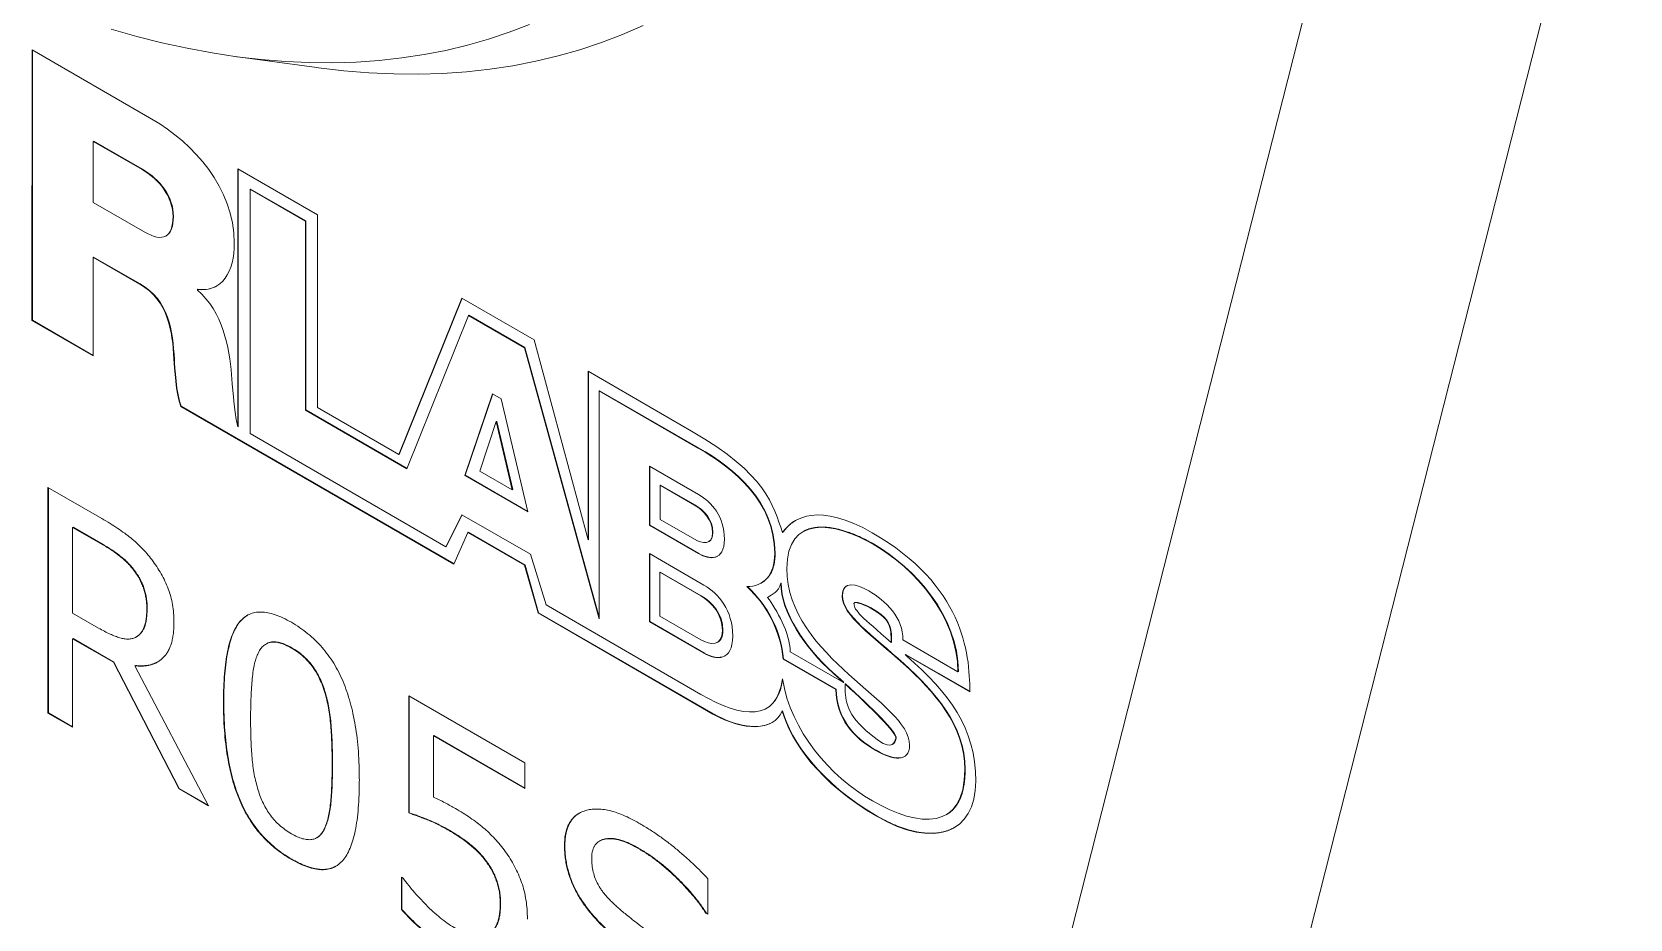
# Model space of a CAD drawing. Header units: inches. Extents: x 0.1 to 10.9, y 0 to 8.5.
# Drawn here: x 9.573 to 10.152, y 6.412 to 6.733 of the extents above; entities that cross this region are included whole.
import ezdxf

# ---------------------------------------------------------------- set-up
doc = ezdxf.new("R2010")
doc.units = ezdxf.units.IN
doc.header["$MEASUREMENT"] = 0

msp = doc.modelspace()

# ---------------------------------------------------------------- linework, layer by layer
at = {"color": 7, "linetype": 'Continuous', "lineweight": 0}
for p, q in [((9.86935, 6.09059), (10.06871, 6.87473)), ((10.15224, 6.86335), (9.95557, 6.0898)), ((9.5735, 6.62875), (9.57352, 6.72672)), ((9.57352, 6.72672), (9.61696, 6.70163)), ((9.57364, 6.62883), (9.57367, 6.72664)), ((9.64707, 6.72427), (9.67661, 6.72024)), ((9.59585, 6.69364), (9.59571, 6.69356)), ((9.59571, 6.69356), (9.59571, 6.67147)), ((9.61337, 6.68336), (9.59571, 6.69356)), ((9.61351, 6.68344), (9.59585, 6.69364)), ((9.64809, 6.68365), (9.64802, 6.59029)), ((9.67692, 6.667), (9.64809, 6.68365)), ((9.64823, 6.68357), (9.64816, 6.59037)), ((9.65253, 6.5878), (9.65255, 6.67622)), ((9.6527, 6.6763), (9.65255, 6.67622)), ((9.65255, 6.67622), (9.67253, 6.66468)), ((9.6527, 6.6763), (9.67267, 6.66476)), ((9.59571, 6.67147), (9.61432, 6.66072)), ((9.67253, 6.66468), (9.67252, 6.59626)), ((9.67267, 6.66476), (9.67253, 6.66468)), ((9.67267, 6.66476), (9.67266, 6.59634)), ((9.6769, 6.59719), (9.67692, 6.667)), ((9.62202, 6.65932), (9.62216, 6.6594)), ((9.5957, 6.65161), (9.59569, 6.61593)), ((9.59584, 6.65169), (9.5957, 6.65161)), ((9.61253, 6.64189), (9.5957, 6.65161)), ((9.61267, 6.64197), (9.59584, 6.65169)), ((9.63355, 6.64007), (9.63341, 6.63999)), ((9.63341, 6.63999), (9.63341, 6.63971)), ((9.72917, 6.63682), (9.70633, 6.5802)), ((9.72926, 6.63677), (9.70647, 6.58028)), ((9.75537, 6.62168), (9.72917, 6.63682)), ((9.57364, 6.62883), (9.5735, 6.62875)), ((9.59569, 6.61593), (9.5735, 6.62875)), ((9.59569, 6.6161), (9.57364, 6.62883)), ((9.70926, 6.57503), (9.73158, 6.63057)), ((9.73172, 6.63065), (9.73158, 6.63057)), ((9.73158, 6.63057), (9.75188, 6.61885)), ((9.73172, 6.63065), (9.75202, 6.61893)), ((9.77494, 6.54935), (9.75537, 6.62168)), ((9.75202, 6.61893), (9.75188, 6.61885)), ((9.75188, 6.61885), (9.7789, 6.5208)), ((9.75202, 6.61893), (9.7789, 6.52139)), ((9.62507, 6.61477), (9.62493, 6.61469)), ((9.77496, 6.61037), (9.77494, 6.54935)), ((9.81241, 6.58873), (9.77496, 6.61037)), ((9.7751, 6.61029), (9.77508, 6.54943)), ((9.62757, 6.59768), (9.62743, 6.5976)), ((9.72637, 6.54062), (9.62757, 6.59768)), ((9.74031, 6.60223), (9.73029, 6.57263)), ((9.74041, 6.60217), (9.73043, 6.57271)), ((9.74031, 6.60223), (9.74343, 6.60043)), ((9.74343, 6.60043), (9.75311, 6.55945)), ((9.7789, 6.5208), (9.77892, 6.60322)), ((9.77906, 6.60331), (9.77892, 6.60322)), ((9.77892, 6.60322), (9.81479, 6.58251)), ((9.77906, 6.60331), (9.81493, 6.58259)), ((9.72631, 6.54049), (9.62743, 6.5976)), ((9.67266, 6.59634), (9.67252, 6.59626)), ((9.67252, 6.59626), (9.70926, 6.57503)), ((9.67266, 6.59634), (9.70932, 6.57517)), ((9.70633, 6.5802), (9.6769, 6.59719)), ((9.74166, 6.59213), (9.73567, 6.57424)), ((9.7418, 6.59221), (9.74166, 6.59213)), ((9.74745, 6.56743), (9.74166, 6.59213)), ((9.74759, 6.56751), (9.7418, 6.59221)), ((9.64816, 6.59037), (9.64802, 6.59029)), ((9.72339, 6.54687), (9.65253, 6.5878)), ((9.70647, 6.58028), (9.70633, 6.5802)), ((9.79712, 6.57603), (9.8149, 6.56576)), ((9.79712, 6.55462), (9.79712, 6.57603)), ((9.79726, 6.5547), (9.79726, 6.57595)), ((9.73043, 6.57271), (9.73029, 6.57263)), ((9.75311, 6.55945), (9.73029, 6.57263)), ((9.75306, 6.55964), (9.73043, 6.57271)), ((9.73567, 6.57424), (9.74745, 6.56743)), ((9.80115, 6.56917), (9.80101, 6.56909)), ((9.80101, 6.56909), (9.80101, 6.55673)), ((9.81342, 6.56192), (9.80101, 6.56909)), ((9.81357, 6.562), (9.80115, 6.56917)), ((9.57928, 6.56833), (9.59879, 6.55706)), ((9.57928, 6.48667), (9.57928, 6.56833)), ((9.57943, 6.48675), (9.57943, 6.56824)), ((9.74759, 6.56751), (9.74745, 6.56743)), ((9.72922, 6.55842), (9.72339, 6.54687)), ((9.7293, 6.55837), (9.72353, 6.54695)), ((9.75399, 6.54411), (9.72922, 6.55842)), ((9.58838, 6.55394), (9.58824, 6.55386)), ((9.58824, 6.55386), (9.58824, 6.52285)), ((9.59919, 6.54753), (9.58824, 6.55386)), ((9.59933, 6.54762), (9.58838, 6.55394)), ((9.72631, 6.54049), (9.73136, 6.55201)), ((9.7315, 6.55209), (9.73136, 6.55201)), ((9.73136, 6.55201), (9.75193, 6.54013)), ((9.7315, 6.55209), (9.75207, 6.54021)), ((9.79726, 6.5547), (9.79712, 6.55462)), ((9.8149, 6.54435), (9.79712, 6.55462)), ((9.81504, 6.54443), (9.79726, 6.5547)), ((9.80101, 6.55673), (9.81342, 6.54956)), ((9.84549, 6.55208), (9.84535, 6.552)), ((9.85286, 6.55238), (9.85268, 6.55227)), ((9.72353, 6.54695), (9.72339, 6.54687)), ((9.77508, 6.54943), (9.77494, 6.54935)), ((9.81861, 6.54872), (9.81876, 6.5488)), ((9.75207, 6.54021), (9.75193, 6.54013)), ((9.75193, 6.54013), (9.75677, 6.52289)), ((9.75207, 6.54021), (9.75691, 6.52297)), ((9.75969, 6.52578), (9.75399, 6.54411)), ((9.79711, 6.54438), (9.81686, 6.53297)), ((9.79711, 6.54438), (9.79711, 6.5197)), ((9.79726, 6.5443), (9.79725, 6.51978)), ((9.61067, 6.53819), (9.61053, 6.53811)), ((9.80104, 6.53768), (9.8009, 6.53759)), ((9.8009, 6.53759), (9.8009, 6.52171)), ((9.81573, 6.52903), (9.8009, 6.53759)), ((9.81587, 6.52911), (9.80104, 6.53768)), ((9.83758, 6.53372), (9.83772, 6.5338)), ((9.84482, 6.53372), (9.84468, 6.53364)), ((9.58824, 6.52285), (9.59765, 6.51741)), ((9.61523, 6.52469), (9.61509, 6.52461)), ((9.75691, 6.52297), (9.75677, 6.52289)), ((9.75677, 6.52289), (9.82013, 6.48629)), ((9.75691, 6.52297), (9.82027, 6.48637)), ((9.81573, 6.49341), (9.75969, 6.52578)), ((9.87147, 6.52663), (9.87133, 6.52655)), ((9.79725, 6.51978), (9.79711, 6.5197)), ((9.81686, 6.50829), (9.79711, 6.5197)), ((9.817, 6.50837), (9.79725, 6.51978)), ((9.8009, 6.52171), (9.81573, 6.51315)), ((9.58838, 6.51363), (9.58824, 6.51355)), ((9.58824, 6.51355), (9.58824, 6.4815)), ((9.603, 6.50502), (9.58824, 6.51355)), ((9.60315, 6.5051), (9.58838, 6.51363)), ((9.61109, 6.51411), (9.61095, 6.51403)), ((9.65847, 6.51176), (9.65832, 6.51168)), ((9.82178, 6.51224), (9.82192, 6.51232)), ((9.88483, 6.51231), (9.88469, 6.51223)), ((9.90885, 6.50162), (9.88887, 6.51316)), ((9.60315, 6.5051), (9.603, 6.50502)), ((9.62684, 6.45938), (9.60315, 6.5051)), ((9.66759, 6.51028), (9.66745, 6.51019)), ((9.84564, 6.5063), (9.8455, 6.50622)), ((9.8455, 6.50622), (9.8646, 6.49519)), ((9.84564, 6.5063), (9.86474, 6.49527)), ((9.86743, 6.49766), (9.8481, 6.50882)), ((9.8899, 6.50788), (9.88976, 6.5078)), ((9.88976, 6.5078), (9.91313, 6.49439)), ((9.8899, 6.50788), (9.91313, 6.49456)), ((9.6267, 6.4593), (9.603, 6.50502)), ((9.61095, 6.50386), (9.61081, 6.50378)), ((9.61081, 6.50378), (9.63746, 6.45308)), ((9.90899, 6.5017), (9.90885, 6.50162)), ((9.67948, 6.49487), (9.67934, 6.49479)), ((9.86474, 6.49527), (9.8646, 6.49519)), ((9.86757, 6.49774), (9.86743, 6.49766)), ((9.86809, 6.49726), (9.86795, 6.49718)), ((9.64298, 6.49084), (9.64283, 6.49076)), ((9.70996, 6.49288), (9.75203, 6.4686)), ((9.70996, 6.45051), (9.70996, 6.49288)), ((9.71011, 6.45059), (9.71011, 6.4928)), ((9.83953, 6.48841), (9.8397, 6.48851)), ((9.57943, 6.48675), (9.57928, 6.48667)), ((9.58824, 6.4815), (9.57928, 6.48667)), ((9.58824, 6.48167), (9.57943, 6.48675)), ((9.82027, 6.48637), (9.82013, 6.48629)), ((9.84534, 6.48742), (9.8452, 6.48734)), ((9.71906, 6.4785), (9.71892, 6.47842)), ((9.71892, 6.47842), (9.71892, 6.45627)), ((9.75203, 6.4593), (9.71892, 6.47842)), ((9.75203, 6.45946), (9.71906, 6.4785)), ((9.88501, 6.47526), (9.88515, 6.47534)), ((9.75203, 6.4686), (9.75203, 6.4593)), ((9.62684, 6.45938), (9.6267, 6.4593)), ((9.63746, 6.45308), (9.6267, 6.4593)), ((9.63734, 6.45332), (9.62684, 6.45938)), ((9.71011, 6.45059), (9.70996, 6.45051)), ((9.90456, 6.44986), (9.90474, 6.44996)), ((9.67662, 6.44151), (9.67676, 6.4416)), ((9.67952, 6.44484), (9.67938, 6.44476)), ((9.72471, 6.44423), (9.72457, 6.44415)), ((9.7665, 6.43879), (9.76635, 6.43871)), ((9.77917, 6.4404), (9.77899, 6.44029)), ((9.79331, 6.4377), (9.79316, 6.43762)), ((9.66759, 6.43379), (9.66745, 6.43371)), ((9.73851, 6.43243), (9.73837, 6.43235)), ((9.70728, 6.42725), (9.70794, 6.42687)), ((9.70728, 6.41554), (9.70728, 6.42725)), ((9.70742, 6.41562), (9.70742, 6.42717)), ((9.81827, 6.42671), (9.81827, 6.41382)), ((9.70742, 6.41562), (9.70728, 6.41554)), ((9.74322, 6.41781), (9.74308, 6.41773)), ((9.81774, 6.41429), (9.8176, 6.41421)), ((9.81827, 6.41382), (9.8176, 6.41421)), ((9.81827, 6.41399), (9.81774, 6.41429))]:
    msp.add_line(p, q, dxfattribs=at)
at = {"color": 7, "linetype": 'Continuous', "lineweight": 0, "flags": 128}
for points in [[(9.60218, 6.73414), (9.61142, 6.73152), (9.62059, 6.72921), (9.6297, 6.72722), (9.63873, 6.72554), (9.64767, 6.72419), (9.65652, 6.72316), (9.66528, 6.72245), (9.67394, 6.72206), (9.68249, 6.72199), (9.69093, 6.72225), (9.69925, 6.72282), (9.70744, 6.72372), (9.7155, 6.72494), (9.72343, 6.72648), (9.73121, 6.72834), (9.73885, 6.73052), (9.74634, 6.73301), (9.75367, 6.73582)], [(9.79479, 6.73548), (9.78735, 6.73224), (9.77973, 6.72932), (9.77196, 6.72673), (9.76402, 6.72447), (9.75593, 6.72254), (9.7477, 6.72094), (9.73932, 6.71967), (9.73081, 6.71874), (9.72217, 6.71814), (9.71341, 6.71787), (9.70452, 6.71794), (9.69553, 6.71835), (9.68643, 6.71909), (9.67723, 6.72016), (9.67661, 6.72024)]]:
    msp.add_lwpolyline(points, dxfattribs=at)
at = {"color": 7, "linetype": 'Continuous', "lineweight": 0}
for points in [[(9.61696, 6.70163), (9.63199, 6.69295), (9.64679, 6.67658), (9.64678, 6.65683)], [(9.62458, 6.66631), (9.62459, 6.67358), (9.61958, 6.67977), (9.61337, 6.68336)], [(9.62473, 6.66639), (9.62473, 6.67367), (9.61972, 6.67985), (9.61351, 6.68344)], [(9.61432, 6.66072), (9.621, 6.65686), (9.62458, 6.6589), (9.62458, 6.66631)], [(9.62216, 6.6594), (9.62385, 6.66038), (9.62473, 6.66273), (9.62473, 6.66639)], [(9.64678, 6.65683), (9.64678, 6.64626), (9.64236, 6.6388), (9.63341, 6.63999)], [(9.62493, 6.61469), (9.62434, 6.62492), (9.62291, 6.6359), (9.61253, 6.64189)], [(9.62507, 6.61477), (9.62448, 6.625), (9.62305, 6.63598), (9.61267, 6.64197)], [(9.63341, 6.63971), (9.64248, 6.632), (9.6451, 6.61882), (9.64582, 6.60908)], [(9.64039, 6.64119), (9.63852, 6.64013), (9.63624, 6.63971), (9.63355, 6.64007)], [(9.62743, 6.5976), (9.62553, 6.602), (9.62517, 6.61181), (9.62493, 6.61469)], [(9.62757, 6.59768), (9.62567, 6.60208), (9.62531, 6.61189), (9.62507, 6.61477)], [(9.64582, 6.60908), (9.64607, 6.60587), (9.64653, 6.59686), (9.64802, 6.59029)], [(9.84535, 6.552), (9.84178, 6.56192), (9.83967, 6.57299), (9.81241, 6.58873)], [(9.81479, 6.58251), (9.828, 6.57512), (9.8425, 6.5628), (9.84249, 6.5444)], [(9.81493, 6.58259), (9.82814, 6.57521), (9.84264, 6.56288), (9.84263, 6.54448)], [(9.8149, 6.56576), (9.81972, 6.56298), (9.82429, 6.55768), (9.82428, 6.54956)], [(9.87783, 6.55188), (9.85867, 6.56295), (9.84917, 6.55765), (9.84535, 6.552)], [(9.81997, 6.55191), (9.81997, 6.5566), (9.81679, 6.55998), (9.81342, 6.56192)], [(9.82011, 6.55199), (9.82011, 6.55668), (9.81693, 6.56006), (9.81357, 6.562)], [(9.84688, 6.53902), (9.84689, 6.55828), (9.86375, 6.55607), (9.87814, 6.54776)], [(9.81342, 6.54956), (9.81618, 6.54796), (9.81997, 6.54731), (9.81997, 6.55191)], [(9.81876, 6.5488), (9.81957, 6.54927), (9.82011, 6.55026), (9.82011, 6.55199)], [(9.91313, 6.49439), (9.91313, 6.50864), (9.91071, 6.53288), (9.87783, 6.55188)], [(9.82428, 6.54956), (9.82428, 6.54159), (9.81885, 6.54206), (9.8149, 6.54435)], [(9.87814, 6.54776), (9.89339, 6.53895), (9.90875, 6.52156), (9.90885, 6.50162)], [(9.87828, 6.54784), (9.89353, 6.53904), (9.90889, 6.52165), (9.90899, 6.5017)], [(9.82192, 6.54349), (9.81998, 6.54242), (9.81727, 6.54314), (9.81504, 6.54443)], [(9.84249, 6.5444), (9.84249, 6.53649), (9.83841, 6.53243), (9.83239, 6.53244)], [(9.86932, 6.50061), (9.85837, 6.51052), (9.84688, 6.52284), (9.84688, 6.53902)], [(9.87652, 6.53091), (9.87223, 6.53339), (9.86686, 6.53476), (9.86686, 6.52896)], [(9.82355, 6.51651), (9.82355, 6.52253), (9.81975, 6.52671), (9.81573, 6.52903)], [(9.82369, 6.51659), (9.8237, 6.52262), (9.81989, 6.52679), (9.81587, 6.52911)], [(9.81686, 6.53297), (9.82221, 6.52988), (9.82728, 6.52389), (9.82728, 6.51452)], [(9.83239, 6.53244), (9.83994, 6.52557), (9.84481, 6.51559), (9.8455, 6.50622)], [(9.83262, 6.53245), (9.84012, 6.52557), (9.84496, 6.51564), (9.84564, 6.5063)], [(9.83993, 6.52847), (9.84151, 6.52969), (9.84389, 6.53045), (9.84468, 6.53364)], [(9.8481, 6.50882), (9.84811, 6.51552), (9.8431, 6.5242), (9.83993, 6.52847)], [(9.84468, 6.53364), (9.84468, 6.52329), (9.85312, 6.51049), (9.86367, 6.50105)], [(9.84482, 6.53372), (9.84482, 6.52337), (9.85326, 6.51057), (9.86381, 6.50113)], [(9.86686, 6.52896), (9.86686, 6.52217), (9.87792, 6.51454), (9.88909, 6.50451)], [(9.86851, 6.53265), (9.86758, 6.53208), (9.867, 6.53095), (9.867, 6.52904)], [(9.867, 6.52904), (9.867, 6.52225), (9.87806, 6.51463), (9.88923, 6.50459)], [(9.88887, 6.51316), (9.8892, 6.521), (9.88265, 6.52737), (9.87652, 6.53091)], [(9.87118, 6.52628), (9.87118, 6.52744), (9.87582, 6.52553), (9.87804, 6.52418)], [(9.88469, 6.51223), (9.87405, 6.52146), (9.87118, 6.52366), (9.87118, 6.52628)], [(9.87147, 6.52663), (9.8723, 6.52711), (9.8762, 6.52547), (9.87818, 6.52426)], [(9.87804, 6.52418), (9.88261, 6.52138), (9.88404, 6.51947), (9.88449, 6.51602)], [(9.87818, 6.52426), (9.88275, 6.52146), (9.88418, 6.51955), (9.88463, 6.51611)], [(9.81573, 6.51315), (9.81902, 6.51124), (9.82355, 6.5106), (9.82355, 6.51651)], [(9.82728, 6.51452), (9.82728, 6.50534), (9.82125, 6.50575), (9.81686, 6.50829)], [(9.82192, 6.51232), (9.82298, 6.51294), (9.82369, 6.51425), (9.82369, 6.51659)], [(9.88449, 6.51602), (9.88467, 6.51466), (9.88469, 6.51387), (9.88469, 6.51223)], [(9.88463, 6.51611), (9.88481, 6.51474), (9.88483, 6.51395), (9.88483, 6.51231)], [(9.82452, 6.50739), (9.82239, 6.50621), (9.81944, 6.50696), (9.817, 6.50837)], [(9.89034, 6.50728), (9.89014, 6.50746), (9.88996, 6.50762), (9.88976, 6.5078)], [(9.91529, 6.46201), (9.9153, 6.48135), (9.90567, 6.49377), (9.89034, 6.50728)], [(9.86367, 6.50105), (9.8649, 6.49994), (9.86616, 6.49881), (9.86743, 6.49766)], [(9.86381, 6.50113), (9.86505, 6.50002), (9.8663, 6.49889), (9.86757, 6.49774)], [(9.89133, 6.47505), (9.89134, 6.48283), (9.88038, 6.49064), (9.86932, 6.50061)], [(9.88909, 6.50451), (9.90015, 6.49454), (9.91131, 6.48216), (9.91131, 6.46623)], [(9.88923, 6.50459), (9.90029, 6.49462), (9.91146, 6.48224), (9.91145, 6.46631)], [(9.84527, 6.4991), (9.84323, 6.48342), (9.83075, 6.48473), (9.81573, 6.49341)], [(9.84534, 6.49867), (9.84457, 6.49343), (9.84257, 6.49017), (9.83968, 6.4885)], [(9.8779, 6.45487), (9.86232, 6.46387), (9.84836, 6.48006), (9.84527, 6.4991)], [(9.8646, 6.49519), (9.86502, 6.48457), (9.8706, 6.47801), (9.87909, 6.47311)], [(9.86474, 6.49527), (9.86516, 6.48465), (9.87075, 6.47809), (9.87923, 6.47319)], [(9.87551, 6.4804), (9.86804, 6.48707), (9.86795, 6.49188), (9.86795, 6.49718)], [(9.86795, 6.49718), (9.87735, 6.48862), (9.88681, 6.47943), (9.88631, 6.47744)], [(9.86809, 6.49726), (9.87749, 6.4887), (9.88695, 6.47951), (9.88645, 6.47752)], [(9.82013, 6.48629), (9.83144, 6.47999), (9.84198, 6.48008), (9.8452, 6.48734)], [(9.82027, 6.48637), (9.8287, 6.48168), (9.8367, 6.48053), (9.84156, 6.48326)], [(9.8452, 6.48734), (9.84824, 6.47647), (9.85885, 6.46118), (9.87943, 6.4493)], [(9.84534, 6.48742), (9.84838, 6.47655), (9.85899, 6.46127), (9.87957, 6.44938)], [(9.88631, 6.47744), (9.88538, 6.47365), (9.88264, 6.47403), (9.87551, 6.4804)], [(9.88645, 6.47752), (9.88619, 6.47644), (9.88577, 6.4757), (9.88515, 6.47534)], [(9.87909, 6.47311), (9.8851, 6.46963), (9.89133, 6.46851), (9.89133, 6.47505)], [(9.87923, 6.47319), (9.88318, 6.47091), (9.88723, 6.46964), (9.88954, 6.47089)], [(9.91131, 6.46623), (9.9113, 6.44388), (9.89476, 6.44513), (9.8779, 6.45487)], [(9.87943, 6.4493), (9.9, 6.43741), (9.91529, 6.44301), (9.91529, 6.46201)]]:
    msp.add_open_spline(points, degree=3, dxfattribs=at)
for points, knots in [([(9.59879, 6.55706), (9.5998, 6.55647), (9.60173, 6.55533), (9.6045, 6.55356), (9.607, 6.55181), (9.60927, 6.55009), (9.61135, 6.5483), (9.61332, 6.54641), (9.61517, 6.54438), (9.61632, 6.54292), (9.61689, 6.54219)], [0, 0, 0, 0, 0.161052, 0.308885, 0.442335, 0.563177, 0.676001, 0.785387, 0.893479, 1, 1, 1, 1]), ([(9.85009, 6.55638), (9.85004, 6.55634), (9.84987, 6.55625), (9.8496, 6.55608), (9.84928, 6.55587), (9.84897, 6.55566), (9.84867, 6.55544), (9.84836, 6.5552), (9.84805, 6.55494), (9.84774, 6.55467), (9.84743, 6.55439), (9.84714, 6.5541), (9.84686, 6.55381), (9.8466, 6.55352), (9.84635, 6.55323), (9.84612, 6.55295), (9.8459, 6.55266), (9.84569, 6.55238), (9.84556, 6.55218), (9.84549, 6.55208)], [0, 0, 0, 0, 0.030623, 0.092898, 0.154364, 0.215021, 0.274866, 0.333894, 0.401722, 0.468424, 0.533989, 0.598405, 0.661659, 0.723735, 0.781172, 0.837533, 0.892803, 0.946964, 1, 1, 1, 1]), ([(9.85284, 6.55236), (9.85288, 6.55239), (9.85302, 6.55247), (9.85326, 6.5526), (9.85358, 6.55275), (9.85389, 6.5529), (9.85422, 6.55303), (9.85455, 6.55316), (9.85488, 6.55328), (9.85522, 6.55338), (9.85559, 6.55348), (9.85598, 6.55358), (9.8564, 6.55367), (9.85683, 6.55375), (9.85726, 6.55382), (9.85772, 6.55387), (9.85818, 6.55391), (9.85865, 6.55394), (9.85912, 6.55396), (9.8596, 6.55396), (9.86009, 6.55396), (9.8606, 6.55394), (9.86113, 6.5539), (9.86168, 6.55385), (9.86224, 6.55379), (9.86281, 6.55372), (9.86343, 6.55362), (9.86411, 6.55349), (9.86485, 6.55334), (9.86559, 6.55317), (9.86635, 6.55297), (9.8671, 6.55276), (9.86787, 6.55253), (9.86867, 6.55227), (9.86953, 6.55197), (9.87043, 6.55164), (9.87133, 6.55128), (9.87224, 6.5509), (9.87314, 6.5505), (9.87403, 6.55008), (9.8749, 6.54966), (9.87575, 6.54923), (9.8766, 6.54879), (9.87744, 6.54833), (9.878, 6.548), (9.87828, 6.54784)], [0, 0, 0, 0, 0.006136, 0.021536, 0.036957, 0.0524, 0.067868, 0.083365, 0.098892, 0.11445, 0.130042, 0.148464, 0.166937, 0.185463, 0.204042, 0.223362, 0.242742, 0.262183, 0.281683, 0.301244, 0.320865, 0.340544, 0.362256, 0.384036, 0.40588, 0.427785, 0.449749, 0.477843, 0.506017, 0.534262, 0.56257, 0.590928, 0.619327, 0.647754, 0.680938, 0.714123, 0.747289, 0.780414, 0.813475, 0.846448, 0.877437, 0.908307, 0.939038, 0.969609, 1, 1, 1, 1]), ([(9.61053, 6.53811), (9.61018, 6.53857), (9.60947, 6.5395), (9.6083, 6.54078), (9.60705, 6.54201), (9.60569, 6.54315), (9.60424, 6.54429), (9.60266, 6.54538), (9.60096, 6.5465), (9.59979, 6.54718), (9.59919, 6.54753)], [0, 0, 0, 0, 0.105432, 0.212693, 0.325664, 0.442822, 0.566916, 0.701779, 0.845697, 1, 1, 1, 1]), ([(9.61067, 6.53819), (9.61032, 6.53865), (9.60961, 6.53958), (9.60845, 6.54086), (9.60719, 6.54209), (9.60583, 6.54323), (9.60438, 6.54438), (9.6028, 6.54546), (9.60111, 6.54658), (9.59993, 6.54726), (9.59933, 6.54762)], [0, 0, 0, 0, 0.105432, 0.212693, 0.325664, 0.442822, 0.566916, 0.701779, 0.845697, 1, 1, 1, 1]), ([(9.61689, 6.54219), (9.6175, 6.54135), (9.6187, 6.53971), (9.62029, 6.53708), (9.62168, 6.53441), (9.62286, 6.53165), (9.62383, 6.52878), (9.62446, 6.5258), (9.62488, 6.52267), (9.62491, 6.52064), (9.62493, 6.51957)], [0, 0, 0, 0, 0.12046, 0.237385, 0.353493, 0.469003, 0.587858, 0.714821, 0.851378, 1, 1, 1, 1]), ([(9.84263, 6.54448), (9.84263, 6.54437), (9.84263, 6.54415), (9.84262, 6.54382), (9.84261, 6.5435), (9.84259, 6.54318), (9.84257, 6.54287), (9.84255, 6.54256), (9.84252, 6.54225), (9.84248, 6.54193), (9.84243, 6.5416), (9.84238, 6.54129), (9.84233, 6.54097), (9.84227, 6.54067), (9.8422, 6.54037), (9.84213, 6.54007), (9.84205, 6.53978), (9.84197, 6.5395), (9.84188, 6.53922), (9.84179, 6.53895), (9.8417, 6.53869), (9.8416, 6.53843), (9.84149, 6.53818), (9.84138, 6.53793), (9.84127, 6.53768), (9.84115, 6.53744), (9.84102, 6.53721), (9.84089, 6.53698), (9.84076, 6.53676), (9.84062, 6.53655), (9.84048, 6.53634), (9.84033, 6.53614), (9.84018, 6.53594), (9.84002, 6.53574), (9.83986, 6.53555), (9.83969, 6.53537), (9.83952, 6.53519), (9.83935, 6.53502), (9.83917, 6.53485), (9.83899, 6.53469), (9.8388, 6.53454), (9.83861, 6.53439), (9.83841, 6.53424), (9.83821, 6.53411), (9.83801, 6.53398), (9.83785, 6.53387), (9.83775, 6.53382), (9.83772, 6.5338)], [0, 0, 0, 0, 0.022084, 0.044056, 0.06592, 0.087681, 0.109342, 0.130909, 0.152386, 0.175911, 0.199338, 0.222672, 0.245918, 0.269082, 0.29217, 0.315185, 0.338134, 0.361022, 0.383853, 0.406225, 0.428552, 0.450838, 0.473086, 0.495706, 0.518295, 0.540858, 0.5634, 0.585924, 0.608032, 0.63013, 0.652221, 0.674309, 0.696848, 0.71939, 0.741939, 0.764497, 0.787068, 0.809654, 0.832258, 0.854834, 0.877434, 0.900059, 0.922712, 0.945396, 0.967706, 0.99005, 1, 1, 1, 1]), ([(9.61509, 6.52461), (9.61507, 6.52519), (9.61504, 6.52633), (9.61485, 6.52806), (9.61451, 6.52979), (9.61406, 6.53148), (9.61343, 6.53317), (9.61264, 6.53485), (9.61167, 6.53652), (9.61091, 6.53757), (9.61053, 6.53811)], [0, 0, 0, 0, 0.135671, 0.266034, 0.388829, 0.508987, 0.626837, 0.746505, 0.87036, 1, 1, 1, 1]), ([(9.61523, 6.52469), (9.61521, 6.52527), (9.61519, 6.52641), (9.615, 6.52814), (9.61465, 6.52987), (9.6142, 6.53156), (9.61357, 6.53325), (9.61278, 6.53493), (9.61181, 6.5366), (9.61106, 6.53765), (9.61067, 6.53819)], [0, 0, 0, 0, 0.135671, 0.266034, 0.388829, 0.508987, 0.626837, 0.746505, 0.87036, 1, 1, 1, 1]), ([(9.61095, 6.51403), (9.61129, 6.51423), (9.61196, 6.51462), (9.61279, 6.51545), (9.61352, 6.51641), (9.6141, 6.51756), (9.61455, 6.51892), (9.61487, 6.52056), (9.61504, 6.52248), (9.61507, 6.52388), (9.61509, 6.52461)], [0, 0, 0, 0, 0.117034, 0.230355, 0.342686, 0.45476, 0.572663, 0.702231, 0.844647, 1, 1, 1, 1]), ([(9.61109, 6.51411), (9.61143, 6.51431), (9.6121, 6.5147), (9.61294, 6.51553), (9.61366, 6.51649), (9.61424, 6.51764), (9.61469, 6.51901), (9.61501, 6.52064), (9.61518, 6.52257), (9.61521, 6.52396), (9.61523, 6.52469)], [0, 0, 0, 0, 0.117034, 0.230355, 0.342686, 0.45476, 0.572663, 0.702231, 0.844647, 1, 1, 1, 1]), ([(9.64283, 6.49076), (9.64285, 6.49252), (9.64289, 6.49593), (9.64317, 6.50073), (9.64362, 6.50507), (9.64427, 6.50893), (9.64511, 6.51234), (9.64612, 6.5153), (9.64733, 6.51777), (9.64874, 6.51979), (9.65034, 6.52135), (9.65216, 6.52246), (9.6542, 6.52309), (9.65645, 6.5233), (9.65891, 6.52304), (9.66157, 6.52229), (9.66444, 6.52115), (9.66643, 6.52006), (9.66745, 6.5195)], [0, 0, 0, 0, 0.0906329, 0.1753653, 0.2541102, 0.3274215, 0.3955561, 0.458874, 0.5179348, 0.5729694, 0.6252988, 0.6761318, 0.7265934, 0.7771871, 0.8289458, 0.8827905, 0.9396207, 1, 1, 1, 1]), ([(9.59765, 6.51741), (9.59836, 6.51702), (9.59974, 6.51625), (9.60174, 6.51524), (9.6036, 6.51448), (9.60533, 6.51383), (9.60693, 6.51349), (9.60841, 6.51337), (9.60975, 6.51356), (9.61055, 6.51387), (9.61095, 6.51403)], [0, 0, 0, 0, 0.151332, 0.29307, 0.424794, 0.548705, 0.665672, 0.779017, 0.88959, 1, 1, 1, 1]), ([(9.62493, 6.51957), (9.62492, 6.51885), (9.62491, 6.51744), (9.62472, 6.51545), (9.62443, 6.51362), (9.62402, 6.51193), (9.62349, 6.51042), (9.62285, 6.50904), (9.62207, 6.50786), (9.62119, 6.50682), (9.62021, 6.50592), (9.61912, 6.50519), (9.61797, 6.50458), (9.6167, 6.50413), (9.61536, 6.50382), (9.61392, 6.50367), (9.61241, 6.50362), (9.61135, 6.50372), (9.61081, 6.50378)], [0, 0, 0, 0, 0.070383, 0.137949, 0.203489, 0.266812, 0.32894, 0.389635, 0.449566, 0.509405, 0.568823, 0.628206, 0.68792, 0.74831, 0.809318, 0.871253, 0.934651, 1, 1, 1, 1]), ([(9.64298, 6.49084), (9.64299, 6.49261), (9.64303, 6.49601), (9.64331, 6.50081), (9.64376, 6.50515), (9.64442, 6.50901), (9.64525, 6.51242), (9.64626, 6.51538), (9.64747, 6.51786), (9.64888, 6.51987), (9.65027, 6.52123), (9.65122, 6.52186), (9.65158, 6.52207)], [0, 0, 0, 0, 0.0906329, 0.1753653, 0.2541102, 0.3274215, 0.3955561, 0.458874, 0.5179348, 0.5729694, 0.6252988, 0.6552671, 0.6552671, 0.6552671, 0.6552671]), ([(9.66745, 6.5195), (9.66848, 6.51887), (9.67048, 6.51766), (9.67338, 6.51548), (9.67607, 6.51309), (9.67855, 6.5105), (9.68079, 6.50769), (9.68283, 6.50467), (9.68465, 6.50143), (9.68623, 6.49799), (9.68762, 6.49433), (9.68882, 6.49044), (9.68982, 6.48633), (9.69065, 6.48199), (9.69129, 6.47742), (9.69175, 6.47262), (9.692, 6.46758), (9.69204, 6.46419), (9.69206, 6.46244)], [0, 0, 0, 0, 0.061036, 0.1185111, 0.1731258, 0.2253349, 0.2761557, 0.3266573, 0.3779752, 0.4308974, 0.4863703, 0.5456757, 0.6087552, 0.6767412, 0.7493172, 0.8273776, 0.9108638, 1, 1, 1, 1]), ([(9.66745, 6.51019), (9.66674, 6.51058), (9.66537, 6.51133), (9.66342, 6.51205), (9.66165, 6.51239), (9.66007, 6.51236), (9.65866, 6.51194), (9.65744, 6.51112), (9.65633, 6.51), (9.65577, 6.50899), (9.65548, 6.50846)], [0, 0, 0, 0, 0.141373, 0.271633, 0.394112, 0.510434, 0.625792, 0.743398, 0.867888, 1, 1, 1, 1]), ([(9.66759, 6.51028), (9.66688, 6.51066), (9.66552, 6.51141), (9.66356, 6.51213), (9.6618, 6.51247), (9.66021, 6.51244), (9.65914, 6.51212), (9.65859, 6.51183), (9.65847, 6.51176)], [0, 0, 0, 0, 0.1413728, 0.2716333, 0.3941116, 0.5104341, 0.6257923, 0.6609722, 0.6609722, 0.6609722, 0.6609722]), ([(9.61901, 6.50516), (9.61894, 6.50511), (9.61877, 6.50502), (9.6185, 6.50488), (9.6182, 6.50473), (9.61789, 6.5046), (9.61757, 6.50448), (9.61725, 6.50436), (9.61692, 6.50426), (9.61659, 6.50417), (9.61625, 6.50408), (9.61591, 6.50401), (9.61554, 6.50394), (9.61515, 6.50388), (9.61474, 6.50383), (9.61432, 6.50379), (9.61389, 6.50376), (9.61347, 6.50374), (9.61301, 6.50373), (9.61252, 6.50373), (9.612, 6.50376), (9.61148, 6.50381), (9.61112, 6.50384), (9.61095, 6.50386)], [0, 0, 0, 0, 0.031873, 0.074154, 0.116429, 0.158703, 0.201845, 0.244993, 0.288145, 0.331298, 0.374446, 0.41759, 0.460728, 0.511051, 0.561379, 0.611717, 0.662065, 0.712412, 0.762746, 0.822048, 0.881346, 0.940664, 1, 1, 1, 1]), ([(9.65548, 6.50846), (9.65522, 6.50789), (9.65467, 6.50667), (9.65407, 6.50449), (9.65359, 6.50195), (9.65324, 6.49905), (9.653, 6.49585), (9.65282, 6.49245), (9.65271, 6.48884), (9.65269, 6.48635), (9.65268, 6.48508)], [0, 0, 0, 0, 0.092933, 0.195519, 0.309146, 0.433137, 0.565429, 0.704474, 0.849092, 1, 1, 1, 1]), ([(9.67934, 6.49479), (9.67905, 6.49563), (9.67848, 6.49725), (9.67744, 6.49963), (9.6762, 6.50181), (9.67483, 6.50384), (9.67327, 6.50569), (9.67151, 6.50738), (9.66955, 6.50892), (9.66817, 6.50976), (9.66745, 6.51019)], [0, 0, 0, 0, 0.130234, 0.253324, 0.370505, 0.485287, 0.600872, 0.723431, 0.855641, 1, 1, 1, 1]), ([(9.67948, 6.49487), (9.67919, 6.49571), (9.67862, 6.49734), (9.67758, 6.49971), (9.67634, 6.50189), (9.67497, 6.50392), (9.67341, 6.50577), (9.67165, 6.50746), (9.66969, 6.509), (9.66831, 6.50984), (9.66759, 6.51028)], [0, 0, 0, 0, 0.130234, 0.253324, 0.370505, 0.485287, 0.600872, 0.723431, 0.855641, 1, 1, 1, 1]), ([(9.68222, 6.46812), (9.68221, 6.46948), (9.68219, 6.4721), (9.68208, 6.47594), (9.6819, 6.47954), (9.68164, 6.48293), (9.6813, 6.48612), (9.68079, 6.48914), (9.68018, 6.49201), (9.67961, 6.49388), (9.67934, 6.49479)], [0, 0, 0, 0, 0.1596511, 0.3085656, 0.4461934, 0.5739691, 0.6921584, 0.8020565, 0.9040987, 1, 1, 1, 1]), ([(9.68236, 6.46821), (9.68235, 6.46956), (9.68233, 6.47218), (9.68222, 6.47602), (9.68205, 6.47963), (9.68178, 6.48301), (9.68144, 6.4862), (9.68093, 6.48923), (9.68032, 6.49209), (9.67975, 6.49396), (9.67948, 6.49487)], [0, 0, 0, 0, 0.1596511, 0.3085656, 0.4461934, 0.5739691, 0.6921584, 0.8020565, 0.9040987, 1, 1, 1, 1]), ([(9.66745, 6.43371), (9.66642, 6.43433), (9.66441, 6.43554), (9.66152, 6.43773), (9.65883, 6.44009), (9.65637, 6.44267), (9.6541, 6.44545), (9.65208, 6.44845), (9.65025, 6.45165), (9.64867, 6.45508), (9.64728, 6.45871), (9.64607, 6.46258), (9.64508, 6.46669), (9.64426, 6.47104), (9.64361, 6.47564), (9.64315, 6.48048), (9.64289, 6.48556), (9.64285, 6.48899), (9.64283, 6.49076)], [0, 0, 0, 0, 0.060973, 0.118388, 0.172874, 0.22467, 0.275401, 0.32568, 0.376549, 0.428972, 0.484148, 0.542887, 0.606162, 0.674011, 0.747103, 0.82563, 0.909854, 1, 1, 1, 1]), ([(9.66759, 6.43379), (9.66656, 6.43441), (9.66455, 6.43562), (9.66166, 6.43781), (9.65897, 6.44017), (9.65651, 6.44275), (9.65425, 6.44553), (9.65222, 6.44853), (9.65039, 6.45174), (9.64881, 6.45516), (9.64742, 6.45879), (9.64621, 6.46266), (9.64522, 6.46677), (9.6444, 6.47112), (9.64375, 6.47572), (9.64329, 6.48056), (9.64303, 6.48564), (9.643, 6.48907), (9.64298, 6.49084)], [0, 0, 0, 0, 0.060973, 0.118388, 0.172874, 0.22467, 0.275401, 0.32568, 0.376549, 0.428972, 0.484148, 0.542887, 0.606162, 0.674011, 0.747103, 0.82563, 0.909854, 1, 1, 1, 1]), ([(9.65268, 6.48508), (9.65268, 6.4837), (9.65269, 6.48107), (9.65279, 6.47725), (9.65296, 6.47373), (9.65317, 6.4705), (9.6535, 6.46745), (9.65398, 6.46451), (9.65459, 6.46162), (9.65515, 6.45971), (9.65542, 6.45877)], [0, 0, 0, 0, 0.164101, 0.314107, 0.45075, 0.57345, 0.686481, 0.794892, 0.899373, 1, 1, 1, 1]), ([(9.67938, 6.44476), (9.67964, 6.44539), (9.68018, 6.44667), (9.6808, 6.44885), (9.68128, 6.4513), (9.68164, 6.45403), (9.68191, 6.45706), (9.68208, 6.46044), (9.68219, 6.46415), (9.68221, 6.46677), (9.68222, 6.46812)], [0, 0, 0, 0, 0.09849, 0.201838, 0.311695, 0.42746, 0.552805, 0.68991, 0.838946, 1, 1, 1, 1]), ([(9.67952, 6.44484), (9.67978, 6.44547), (9.68032, 6.44675), (9.68094, 6.44893), (9.68143, 6.45138), (9.68179, 6.45411), (9.68205, 6.45715), (9.68222, 6.46052), (9.68233, 6.46424), (9.68235, 6.46685), (9.68236, 6.46821)], [0, 0, 0, 0, 0.09849, 0.201838, 0.311695, 0.42746, 0.552805, 0.68991, 0.838946, 1, 1, 1, 1]), ([(9.91145, 6.46631), (9.91145, 6.46611), (9.91145, 6.4657), (9.91144, 6.46511), (9.91142, 6.46452), (9.91139, 6.46395), (9.91135, 6.46338), (9.91131, 6.46284), (9.91125, 6.46232), (9.9112, 6.46183), (9.91113, 6.46134), (9.91106, 6.46086), (9.91099, 6.46039), (9.9109, 6.45993), (9.91081, 6.45948), (9.91072, 6.45904), (9.91061, 6.45861), (9.9105, 6.4582), (9.91039, 6.45779), (9.91027, 6.4574), (9.91014, 6.45701), (9.91001, 6.45664), (9.90987, 6.45627), (9.90972, 6.4559), (9.90957, 6.45555), (9.90941, 6.4552), (9.90924, 6.45487), (9.90907, 6.45455), (9.9089, 6.45424), (9.90872, 6.45393), (9.90854, 6.45364), (9.90834, 6.45335), (9.90815, 6.45306), (9.90794, 6.45279), (9.90773, 6.45252), (9.90752, 6.45227), (9.90729, 6.45202), (9.90707, 6.45178), (9.90684, 6.45155), (9.9066, 6.45133), (9.90636, 6.45111), (9.90612, 6.45091), (9.90587, 6.45071), (9.90561, 6.45053), (9.90536, 6.45035), (9.9051, 6.45018), (9.90489, 6.45005), (9.90476, 6.44997), (9.90472, 6.44995)], [0, 0, 0, 0, 0.027462, 0.0546133, 0.081462, 0.1080162, 0.134284, 0.1602737, 0.1845309, 0.2085551, 0.2323531, 0.255932, 0.2792987, 0.3024602, 0.3254234, 0.3481953, 0.3707829, 0.3931932, 0.4150373, 0.4367236, 0.4582586, 0.4796488, 0.5012857, 0.5227859, 0.5441562, 0.5654032, 0.5865334, 0.607179, 0.6277244, 0.6481757, 0.6685388, 0.6892326, 0.7098468, 0.7303874, 0.7508604, 0.7712716, 0.7916266, 0.811931, 0.8321462, 0.8523216, 0.8724625, 0.8925739, 0.9126606, 0.9323691, 0.9520628, 0.9717457, 0.9914219, 1, 1, 1, 1]), ([(9.65542, 6.45877), (9.65569, 6.45793), (9.65623, 6.4563), (9.65726, 6.45392), (9.65846, 6.45169), (9.65983, 6.44961), (9.66142, 6.44769), (9.66322, 6.44594), (9.66526, 6.44435), (9.6667, 6.44347), (9.66745, 6.44301)], [0, 0, 0, 0, 0.127944, 0.248237, 0.364445, 0.478579, 0.594718, 0.717963, 0.852139, 1, 1, 1, 1]), ([(9.69206, 6.46244), (9.69205, 6.46066), (9.69201, 6.45723), (9.69173, 6.45239), (9.69128, 6.44802), (9.69063, 6.44412), (9.68978, 6.44072), (9.68877, 6.43776), (9.68755, 6.43529), (9.68614, 6.4333), (9.68451, 6.43179), (9.6827, 6.43069), (9.68066, 6.43007), (9.67841, 6.42991), (9.67597, 6.43016), (9.6733, 6.43091), (9.67044, 6.43206), (9.66847, 6.43315), (9.66745, 6.43371)], [0, 0, 0, 0, 0.091407, 0.176641, 0.256162, 0.329703, 0.398133, 0.461415, 0.520191, 0.575095, 0.627122, 0.67773, 0.727609, 0.777901, 0.829631, 0.883445, 0.93993, 1, 1, 1, 1]), ([(9.71892, 6.45627), (9.71961, 6.45594), (9.72101, 6.45528), (9.72308, 6.4542), (9.72502, 6.45316), (9.72626, 6.45246), (9.72683, 6.45214)], [0, 0, 0, 0, 0.263732, 0.530514, 0.784727, 1, 1, 1, 1]), ([(9.72457, 6.44415), (9.72321, 6.4449), (9.72054, 6.44638), (9.71726, 6.44781), (9.71477, 6.44877), (9.71305, 6.44944), (9.71146, 6.44999), (9.71045, 6.45034), (9.70996, 6.45051)], [0, 0, 0, 0, 0.276374, 0.543841, 0.670693, 0.789116, 0.899306, 1, 1, 1, 1]), ([(9.72471, 6.44423), (9.72335, 6.44498), (9.72068, 6.44646), (9.7174, 6.44789), (9.71492, 6.44885), (9.71319, 6.44952), (9.71161, 6.45007), (9.71059, 6.45042), (9.71011, 6.45059)], [0, 0, 0, 0, 0.276374, 0.543841, 0.670693, 0.789116, 0.899306, 1, 1, 1, 1]), ([(9.72683, 6.45214), (9.72776, 6.45159), (9.72957, 6.45053), (9.73219, 6.4488), (9.73464, 6.44704), (9.73692, 6.44523), (9.73907, 6.44331), (9.74112, 6.44123), (9.74308, 6.439), (9.7443, 6.43739), (9.74491, 6.43658)], [0, 0, 0, 0, 0.147901, 0.286494, 0.4169, 0.538123, 0.654717, 0.770069, 0.884478, 1, 1, 1, 1]), ([(9.76635, 6.43871), (9.76637, 6.43954), (9.76641, 6.44119), (9.76679, 6.4434), (9.76737, 6.44541), (9.76822, 6.44712), (9.76929, 6.44859), (9.77061, 6.4498), (9.77217, 6.45073), (9.77395, 6.45141), (9.7759, 6.45184), (9.778, 6.45197), (9.78023, 6.45184), (9.78259, 6.45141), (9.78507, 6.4507), (9.78769, 6.4497), (9.79043, 6.44846), (9.7923, 6.44741), (9.79325, 6.44687)], [0, 0, 0, 0, 0.058241, 0.114643, 0.16986, 0.224931, 0.280082, 0.336622, 0.395571, 0.456858, 0.520264, 0.583453, 0.647966, 0.713812, 0.781474, 0.851397, 0.924389, 1, 1, 1, 1]), ([(9.7665, 6.43879), (9.7665, 6.43899), (9.76651, 6.43938), (9.76653, 6.43997), (9.76655, 6.44056), (9.76659, 6.44104), (9.76662, 6.44143), (9.76666, 6.44172), (9.7667, 6.44201), (9.76674, 6.44229), (9.76679, 6.44257), (9.76684, 6.44287), (9.76691, 6.44318), (9.76698, 6.44351), (9.76706, 6.44383), (9.76714, 6.44415), (9.76722, 6.44444), (9.7673, 6.4447), (9.76738, 6.44494), (9.76746, 6.44518), (9.76754, 6.44541), (9.76764, 6.44564), (9.76773, 6.44587), (9.76784, 6.4461), (9.76794, 6.44633), (9.76806, 6.44655), (9.76817, 6.44677), (9.7683, 6.44699), (9.76844, 6.44723), (9.76859, 6.44747), (9.76875, 6.4477), (9.76891, 6.44793), (9.76908, 6.44815), (9.76925, 6.44837), (9.76944, 6.44858), (9.76962, 6.44879), (9.76981, 6.44898), (9.77001, 6.44917), (9.77021, 6.44936), (9.77041, 6.44953), (9.77062, 6.4497), (9.77083, 6.44987), (9.77105, 6.45002), (9.77127, 6.45017), (9.77147, 6.45029), (9.77159, 6.45036), (9.77163, 6.45039)], [0, 0, 0, 0, 0.037181, 0.074342, 0.111472, 0.148577, 0.168014, 0.187457, 0.206908, 0.226367, 0.245833, 0.265307, 0.288681, 0.312056, 0.335427, 0.358791, 0.382148, 0.400494, 0.418836, 0.437176, 0.455515, 0.473856, 0.493312, 0.512771, 0.532235, 0.551701, 0.57117, 0.59064, 0.613585, 0.636527, 0.659465, 0.682401, 0.705803, 0.729205, 0.752606, 0.776009, 0.799413, 0.822818, 0.846224, 0.869579, 0.892934, 0.916287, 0.939639, 0.96299, 0.985925, 1, 1, 1, 1]), ([(9.87957, 6.44938), (9.87986, 6.44922), (9.88043, 6.44889), (9.88129, 6.44842), (9.88214, 6.44797), (9.88298, 6.44754), (9.88382, 6.44713), (9.88465, 6.44674), (9.88545, 6.44639), (9.88622, 6.44606), (9.88696, 6.44575), (9.8877, 6.44547), (9.88843, 6.4452), (9.88915, 6.44495), (9.88986, 6.44471), (9.89057, 6.44449), (9.89127, 6.44429), (9.89197, 6.44411), (9.89265, 6.44394), (9.89333, 6.44378), (9.89399, 6.44365), (9.89463, 6.44354), (9.89525, 6.44344), (9.89586, 6.44335), (9.89646, 6.44328), (9.89707, 6.44323), (9.89768, 6.44318), (9.8983, 6.44316), (9.89891, 6.44315), (9.8995, 6.44315), (9.90009, 6.44317), (9.90066, 6.44321), (9.90121, 6.44326), (9.90175, 6.44332), (9.90227, 6.4434), (9.90278, 6.44349), (9.90329, 6.4436), (9.90378, 6.44371), (9.90427, 6.44385), (9.90475, 6.44399), (9.90522, 6.44415), (9.90568, 6.44433), (9.90613, 6.44451), (9.90656, 6.44471), (9.90699, 6.44492), (9.90733, 6.4451), (9.90753, 6.44521), (9.90759, 6.44525)], [0, 0, 0, 0, 0.028172, 0.056143, 0.083915, 0.11149, 0.138872, 0.166063, 0.193065, 0.217654, 0.242088, 0.26637, 0.290501, 0.314483, 0.338318, 0.362008, 0.385554, 0.40896, 0.432225, 0.455352, 0.478344, 0.499898, 0.521335, 0.542656, 0.563861, 0.584954, 0.607204, 0.62933, 0.651334, 0.67322, 0.694988, 0.716641, 0.736953, 0.757168, 0.777285, 0.797308, 0.817239, 0.837079, 0.856832, 0.876498, 0.896081, 0.915584, 0.934661, 0.953665, 0.972598, 0.991464, 1, 1, 1, 1]), ([(9.66745, 6.44301), (9.66816, 6.44262), (9.66953, 6.44187), (9.67149, 6.44115), (9.67326, 6.44081), (9.67485, 6.44083), (9.67626, 6.44125), (9.67748, 6.44206), (9.67857, 6.4432), (9.6791, 6.44423), (9.67938, 6.44476)], [0, 0, 0, 0, 0.141458, 0.272712, 0.395264, 0.512481, 0.627909, 0.745586, 0.869079, 1, 1, 1, 1]), ([(9.67676, 6.4416), (9.67705, 6.44176), (9.67773, 6.44225), (9.67871, 6.44328), (9.67924, 6.44431), (9.67952, 6.44484)], [0.6643989, 0.6643989, 0.6643989, 0.6643989, 0.745586, 0.869079, 1, 1, 1, 1]), ([(9.73837, 6.43235), (9.73795, 6.43293), (9.73709, 6.43412), (9.73565, 6.43577), (9.73408, 6.43734), (9.73239, 6.43881), (9.73058, 6.44021), (9.72866, 6.44159), (9.72665, 6.44292), (9.72527, 6.44373), (9.72457, 6.44415)], [0, 0, 0, 0, 0.10695, 0.21744, 0.332087, 0.453107, 0.580063, 0.713817, 0.853671, 1, 1, 1, 1]), ([(9.73851, 6.43243), (9.73809, 6.43302), (9.73723, 6.43421), (9.73579, 6.43585), (9.73423, 6.43742), (9.73253, 6.43889), (9.73072, 6.4403), (9.72881, 6.44168), (9.72679, 6.443), (9.72541, 6.44381), (9.72471, 6.44423)], [0, 0, 0, 0, 0.10695, 0.21744, 0.332087, 0.453107, 0.580063, 0.713817, 0.853671, 1, 1, 1, 1]), ([(9.79325, 6.44687), (9.79448, 6.44615), (9.7969, 6.44472), (9.80045, 6.44235), (9.80384, 6.43989), (9.80707, 6.43729), (9.81013, 6.43465), (9.81301, 6.43202), (9.81572, 6.4294), (9.81743, 6.42759), (9.81827, 6.42671)], [0, 0, 0, 0, 0.143813, 0.28253, 0.415472, 0.543642, 0.666483, 0.783334, 0.894419, 1, 1, 1, 1]), ([(9.74491, 6.43658), (9.74553, 6.4357), (9.74675, 6.43396), (9.74834, 6.43116), (9.74972, 6.42829), (9.75089, 6.4253), (9.75183, 6.42218), (9.75247, 6.41893), (9.75287, 6.41553), (9.75291, 6.41329), (9.75293, 6.41212)], [0, 0, 0, 0, 0.115812, 0.229277, 0.343231, 0.459497, 0.579885, 0.709339, 0.848594, 1, 1, 1, 1]), ([(9.78501, 6.40526), (9.78424, 6.4059), (9.78275, 6.40716), (9.7806, 6.40914), (9.7786, 6.41113), (9.77676, 6.41314), (9.77507, 6.41515), (9.77353, 6.4172), (9.77214, 6.41925), (9.77091, 6.42133), (9.76983, 6.42343), (9.7689, 6.42555), (9.76811, 6.42769), (9.76747, 6.42986), (9.76697, 6.43205), (9.7666, 6.43427), (9.76639, 6.4365), (9.76637, 6.43796), (9.76635, 6.43871)], [0, 0, 0, 0, 0.07914, 0.154595, 0.225589, 0.292848, 0.357332, 0.418403, 0.477573, 0.534348, 0.590311, 0.645392, 0.700845, 0.757254, 0.814723, 0.874204, 0.93564, 1, 1, 1, 1]), ([(9.78515, 6.40534), (9.78439, 6.40599), (9.78289, 6.40724), (9.78074, 6.40922), (9.77875, 6.41122), (9.7769, 6.41322), (9.77521, 6.41524), (9.77367, 6.41728), (9.77228, 6.41933), (9.77105, 6.42142), (9.76997, 6.42351), (9.76904, 6.42563), (9.76826, 6.42777), (9.76761, 6.42994), (9.76711, 6.43214), (9.76675, 6.43435), (9.76653, 6.43659), (9.76651, 6.43804), (9.7665, 6.43879)], [0, 0, 0, 0, 0.07914, 0.154595, 0.225589, 0.292848, 0.357332, 0.418403, 0.477573, 0.534348, 0.590311, 0.645392, 0.700845, 0.757254, 0.814723, 0.874204, 0.93564, 1, 1, 1, 1]), ([(9.79316, 6.43762), (9.79254, 6.43797), (9.79132, 6.43864), (9.78954, 6.43951), (9.78786, 6.4402), (9.78627, 6.44068), (9.78477, 6.44105), (9.78337, 6.44121), (9.78206, 6.4412), (9.78084, 6.44104), (9.77976, 6.4407), (9.77881, 6.44023), (9.77801, 6.43958), (9.77734, 6.4388), (9.77684, 6.43784), (9.77647, 6.43674), (9.77624, 6.4355), (9.77621, 6.43456), (9.7762, 6.43409)], [0, 0, 0, 0, 0.0820152, 0.1599519, 0.234187, 0.3051246, 0.3734499, 0.4393408, 0.5030895, 0.5657336, 0.6259374, 0.6822013, 0.7364846, 0.7890871, 0.8410885, 0.8925509, 0.9454656, 1, 1, 1, 1]), ([(9.79331, 6.4377), (9.79268, 6.43805), (9.79146, 6.43872), (9.78968, 6.43959), (9.788, 6.44028), (9.78641, 6.44076), (9.78491, 6.44113), (9.78351, 6.44129), (9.7822, 6.44128), (9.78099, 6.44112), (9.77998, 6.4408), (9.77939, 6.44052), (9.77915, 6.44039)], [0, 0, 0, 0, 0.0820152, 0.1599519, 0.234187, 0.3051246, 0.3734499, 0.4393408, 0.5030895, 0.5657336, 0.6259374, 0.6699829, 0.6699829, 0.6699829, 0.6699829]), ([(9.8176, 6.41421), (9.81687, 6.41529), (9.81538, 6.41752), (9.81281, 6.42073), (9.80994, 6.42396), (9.80679, 6.42716), (9.80349, 6.43023), (9.80008, 6.43302), (9.79664, 6.43553), (9.79432, 6.43692), (9.79316, 6.43762)], [0, 0, 0, 0, 0.10561, 0.218147, 0.339465, 0.469263, 0.603047, 0.735095, 0.867479, 1, 1, 1, 1]), ([(9.81774, 6.41429), (9.81701, 6.41537), (9.81552, 6.4176), (9.81295, 6.42081), (9.81008, 6.42405), (9.80694, 6.42724), (9.80363, 6.43031), (9.80022, 6.4331), (9.79678, 6.43561), (9.79446, 6.437), (9.79331, 6.4377)], [0, 0, 0, 0, 0.10561, 0.218147, 0.339465, 0.469263, 0.603047, 0.735095, 0.867479, 1, 1, 1, 1]), ([(9.6836, 6.43126), (9.68354, 6.43122), (9.6834, 6.43114), (9.68317, 6.43102), (9.68292, 6.4309), (9.68266, 6.43078), (9.6824, 6.43068), (9.68213, 6.43058), (9.68186, 6.43049), (9.68158, 6.43041), (9.68129, 6.43034), (9.681, 6.43027), (9.68071, 6.43022), (9.68041, 6.43017), (9.68011, 6.43013), (9.6798, 6.4301), (9.67949, 6.43008), (9.67916, 6.43006), (9.67883, 6.43006), (9.67849, 6.43006), (9.67816, 6.43007), (9.67782, 6.43009), (9.67749, 6.43012), (9.67717, 6.43015), (9.67684, 6.4302), (9.67651, 6.43025), (9.67615, 6.43031), (9.67576, 6.43039), (9.67533, 6.43049), (9.6749, 6.4306), (9.67446, 6.43072), (9.67403, 6.43085), (9.67359, 6.431), (9.67315, 6.43115), (9.67271, 6.43131), (9.67227, 6.43148), (9.67183, 6.43166), (9.67138, 6.43185), (9.67094, 6.43205), (9.67049, 6.43226), (9.66992, 6.43254), (9.66923, 6.4329), (9.66841, 6.43334), (9.66786, 6.43364), (9.66759, 6.43379)], [0, 0, 0, 0, 0.013915, 0.033965, 0.054014, 0.073707, 0.093402, 0.113099, 0.132798, 0.152899, 0.173001, 0.193102, 0.213201, 0.233297, 0.253392, 0.273487, 0.294754, 0.316023, 0.337294, 0.358566, 0.379839, 0.401111, 0.421167, 0.441221, 0.461272, 0.481321, 0.501368, 0.526934, 0.552501, 0.578072, 0.603648, 0.629229, 0.654815, 0.680401, 0.705986, 0.731567, 0.757142, 0.78271, 0.808272, 0.833826, 0.859376, 0.906227, 0.953104, 1, 1, 1, 1]), ([(9.74308, 6.41773), (9.74306, 6.41842), (9.74303, 6.41976), (9.74282, 6.42178), (9.7424, 6.42375), (9.74186, 6.42563), (9.74116, 6.42743), (9.74037, 6.42916), (9.73944, 6.43081), (9.73873, 6.43184), (9.73837, 6.43235)], [0, 0, 0, 0, 0.150549, 0.290378, 0.420506, 0.543202, 0.660404, 0.774798, 0.887007, 1, 1, 1, 1]), ([(9.74322, 6.41781), (9.74321, 6.4185), (9.74317, 6.41984), (9.74296, 6.42187), (9.74254, 6.42383), (9.74201, 6.42571), (9.7413, 6.42751), (9.74051, 6.42924), (9.73958, 6.4309), (9.73887, 6.43192), (9.73851, 6.43243)], [0, 0, 0, 0, 0.150549, 0.290378, 0.420506, 0.543202, 0.660404, 0.774798, 0.887007, 1, 1, 1, 1]), ([(9.7762, 6.43409), (9.77622, 6.43326), (9.77627, 6.43167), (9.77671, 6.42921), (9.77742, 6.42686), (9.77828, 6.42498), (9.77913, 6.42353), (9.77987, 6.42243), (9.78073, 6.4213), (9.7817, 6.42017), (9.78277, 6.41902), (9.78395, 6.41783), (9.78524, 6.41664), (9.78614, 6.41586), (9.78661, 6.41545)], [0, 0, 0, 0, 0.126809, 0.242878, 0.349829, 0.453085, 0.505824, 0.56249, 0.62316, 0.688376, 0.757805, 0.832834, 0.913418, 1, 1, 1, 1]), ([(9.70794, 6.42687), (9.70859, 6.426), (9.70993, 6.42421), (9.71211, 6.42165), (9.71443, 6.41907), (9.71688, 6.41656), (9.71941, 6.41417), (9.72196, 6.41205), (9.72448, 6.41016), (9.72615, 6.40914), (9.72699, 6.40864)], [0, 0, 0, 0, 0.11569, 0.236358, 0.361367, 0.492737, 0.624634, 0.753014, 0.877387, 1, 1, 1, 1]), ([(9.72732, 6.39914), (9.72637, 6.3997), (9.72449, 6.40081), (9.7217, 6.40272), (9.71895, 6.40473), (9.71629, 6.40689), (9.71376, 6.40908), (9.71141, 6.41127), (9.70925, 6.41337), (9.70792, 6.41484), (9.70728, 6.41554)], [0, 0, 0, 0, 0.1377, 0.273812, 0.407978, 0.540702, 0.668658, 0.787067, 0.897957, 1, 1, 1, 1]), ([(9.72746, 6.39923), (9.72652, 6.39978), (9.72463, 6.4009), (9.72184, 6.4028), (9.71909, 6.40481), (9.71643, 6.40697), (9.7139, 6.40916), (9.71155, 6.41135), (9.70939, 6.41345), (9.70806, 6.41492), (9.70742, 6.41562)], [0, 0, 0, 0, 0.1377, 0.273812, 0.407978, 0.540702, 0.668658, 0.787067, 0.897957, 1, 1, 1, 1]), ([(9.73893, 6.40674), (9.73926, 6.40695), (9.73992, 6.40738), (9.74075, 6.40829), (9.74148, 6.40935), (9.74206, 6.41062), (9.74253, 6.41209), (9.74284, 6.41378), (9.74304, 6.41567), (9.74307, 6.41703), (9.74308, 6.41773)], [0, 0, 0, 0, 0.114318, 0.229356, 0.344696, 0.463601, 0.587407, 0.717077, 0.855051, 1, 1, 1, 1]), ([(9.73907, 6.40682), (9.7394, 6.40703), (9.74007, 6.40746), (9.74089, 6.40837), (9.74162, 6.40943), (9.74221, 6.41071), (9.74267, 6.41217), (9.74299, 6.41386), (9.74318, 6.41575), (9.74321, 6.41711), (9.74322, 6.41781)], [0, 0, 0, 0, 0.114318, 0.229356, 0.344696, 0.463601, 0.587407, 0.717077, 0.855051, 1, 1, 1, 1]), ([(9.78661, 6.41545), (9.78717, 6.41499), (9.78841, 6.41398), (9.79044, 6.41236), (9.79278, 6.41051), (9.79536, 6.40851), (9.79799, 6.40647), (9.8005, 6.40445), (9.80279, 6.40256), (9.80424, 6.40131), (9.80493, 6.40071)], [0, 0, 0, 0, 0.0932523, 0.2030994, 0.3310221, 0.4754246, 0.6236442, 0.7602181, 0.8859457, 1, 1, 1, 1])]:
    msp.add_open_spline(points, degree=3, knots=knots, dxfattribs=at)

doc.saveas('drawing.dxf')
